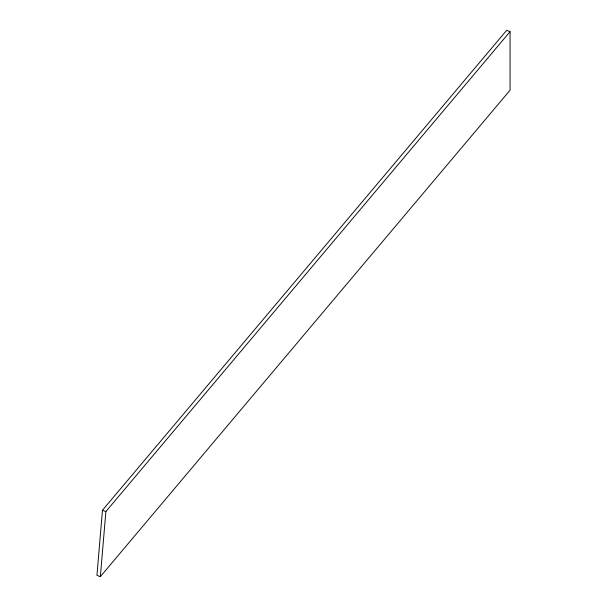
<?xml version="1.0" encoding="UTF-8"?>
<svg xmlns="http://www.w3.org/2000/svg" width="607" height="607" viewBox="0 0 607 607"><rect width="100%" height="100%" fill="white"/><g stroke="black" fill="none" stroke-linecap="round" stroke-linejoin="round"><path stroke-width="0.91" d="M102.462 510.252L96.938 575.345L100.352 576.65L510.062 90.185L510.062 31.655L506.648 30.35L102.462 510.252L105.884 511.557L510.062 31.655M100.352 576.65L105.884 511.557"/></g></svg>
